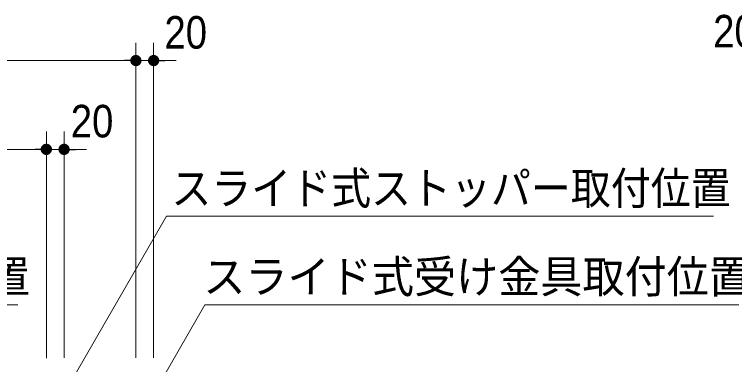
# Model space of a CAD drawing. Units: millimetres, scale not verified. Extents: x -6062 to 6062, y -3045 to 3045.
# Drawn here: x -3880 to -3068, y 408 to 802 of the extents above; entities that cross this region are included whole.
import ezdxf
from ezdxf.enums import TextEntityAlignment as Align

# ---------------------------------------------------------------- set-up
doc = ezdxf.new("R2010")
doc.units = ezdxf.units.MM
doc.header["$LTSCALE"] = 20
doc.header["$PDMODE"] = 32
doc.header["$PDSIZE"] = 10
for name, color, linetype, lineweight in [('0-1_2寸法-2', 7, 'Continuous', 15), ('0-2_0', 7, 'Continuous', 25), ('0-4_2寸法-1', 7, 'Continuous', 15), ('0-5_2寸法-3', 7, 'Continuous', 15)]:
    doc.layers.add(name, color=color, linetype=linetype, lineweight=lineweight)
doc.layers.add('0-3_Defpoints', color=7, linetype='Continuous')
doc.styles.add('ＭＳ Ｐゴシック', font='')
doc.styles.get('ＭＳ Ｐゴシック').set_extended_font_data('MS PGothic')

# ---------------------------------------------------------------- blocks, each defined once
blk = doc.blocks.new('_Dot')
at = {"layer": '0-2_0'}
blk.add_line((-10, 0), (-20, 0), dxfattribs=at)
for points in [[(0, 0), (-10, 0), (-9.92, 1.25)], [(0, 0), (-9.92, -1.25), (-10, 0)], [(0, 0), (-9.92, 1.25), (-9.69, 2.49)], [(0, 0), (-9.69, -2.49), (-9.92, -1.25)], [(0, 0), (-9.69, 2.49), (-9.3, 3.68)], [(0, 0), (-9.3, -3.68), (-9.69, -2.49)], [(0, 0), (-9.3, 3.68), (-8.76, 4.82)], [(0, 0), (-8.76, -4.82), (-9.3, -3.68)], [(0, 0), (-8.76, 4.82), (-8.09, 5.88)], [(0, 0), (-8.09, -5.88), (-8.76, -4.82)], [(0, 0), (-8.09, 5.88), (-7.29, 6.85)], [(0, 0), (-7.29, -6.85), (-8.09, -5.88)], [(0, 0), (-7.29, 6.85), (-6.37, 7.71)], [(0, 0), (-6.37, -7.71), (-7.29, -6.85)], [(0, 0), (-6.37, 7.71), (-5.36, 8.44)], [(0, 0), (-5.36, -8.44), (-6.37, -7.71)], [(0, 0), (-5.36, 8.44), (-4.26, 9.05)], [(0, 0), (-4.26, -9.05), (-5.36, -8.44)], [(0, 0), (-4.26, 9.05), (-3.09, 9.51)], [(0, 0), (-3.09, -9.51), (-4.26, -9.05)], [(0, 0), (-3.09, 9.51), (-1.87, 9.82)], [(0, 0), (-1.87, -9.82), (-3.09, -9.51)], [(0, 0), (-1.87, 9.82), (-0.63, 9.98)], [(0, 0), (-0.63, -9.98), (-1.87, -9.82)], [(0, 0), (-0.63, 9.98), (0.63, 9.98)], [(0, 0), (0.63, -9.98), (-0.63, -9.98)], [(0, 0), (0.63, 9.98), (1.87, 9.82)], [(0, 0), (1.87, 9.82), (3.09, 9.51)], [(0, 0), (3.09, 9.51), (4.26, 9.05)], [(0, 0), (4.26, 9.05), (5.36, 8.44)], [(0, 0), (5.36, 8.44), (6.37, 7.71)], [(0, 0), (6.37, 7.71), (7.29, 6.85)], [(0, 0), (7.29, 6.85), (8.09, 5.88)], [(0, 0), (8.09, 5.88), (8.76, 4.82)], [(0, 0), (8.76, 4.82), (9.3, 3.68)], [(0, 0), (9.3, 3.68), (9.69, 2.49)], [(0, 0), (9.69, 2.49), (9.92, 1.25)], [(0, 0), (9.92, 1.25), (10, 0)], [(0, 0), (1.87, -9.82), (0.63, -9.98)], [(0, 0), (3.09, -9.51), (1.87, -9.82)], [(0, 0), (4.26, -9.05), (3.09, -9.51)], [(0, 0), (5.36, -8.44), (4.26, -9.05)], [(0, 0), (6.37, -7.71), (5.36, -8.44)], [(0, 0), (7.29, -6.85), (6.37, -7.71)], [(0, 0), (8.09, -5.88), (7.29, -6.85)], [(0, 0), (8.76, -4.82), (8.09, -5.88)], [(0, 0), (9.3, -3.68), (8.76, -4.82)], [(0, 0), (9.69, -2.49), (9.3, -3.68)], [(0, 0), (9.92, -1.25), (9.69, -2.49)], [(0, 0), (10, 0), (9.92, -1.25)]]:
    blk.add_solid(points, dxfattribs=at)

msp = doc.modelspace()

# ---------------------------------------------------------------- linework, layer by layer
at = {"layer": '0-1_2寸法-2'}
for p, q in [((-3742.5, 415.25), (-3742.5, 770)), ((-3722.5, 415.25), (-3722.5, 770)), ((-3755.21, 750), (-3767.92, 750)), ((-3722.5, 750), (-3742.5, 750)), ((-3709.79, 750), (-3697.08, 750)), ((-3843.5, 414.88), (-3843.5, 670)), ((-3823.5, 415.08), (-3823.5, 670)), ((-3856.21, 650), (-3868.92, 650)), ((-3823.5, 650), (-3843.5, 650)), ((-3810.79, 650), (-3798.08, 650))]:
    msp.add_line(p, q, dxfattribs=at)
at = {"layer": '0-3_Defpoints'}
for p in [(-3742.5, 750), (-3843.5, 650)]:
    msp.add_point(p, dxfattribs=at)
at = {"layer": '0-4_2寸法-1'}
for p, q in [((-3742.5, 415.25), (-3742.5, 770)), ((-3755.21, 750), (-4686.79, 750)), ((-3843.5, 414.88), (-3843.5, 670)), ((-3856.21, 650), (-4686.79, 650))]:
    msp.add_line(p, q, dxfattribs=at)
at = {"layer": '0-5_2寸法-3'}
for points in [[(-3091.21, 574.75), (-3707.99, 574.75), (-3813.5, 392)], [(-3875.68, 474.75), (-4477.61, 474.75), (-4525.5, 391.8)], [(-3062.68, 474.75), (-3664.61, 474.75), (-3712.5, 391.8)]]:
    msp.add_lwpolyline(points, dxfattribs=at)

# ---------------------------------------------------------------- block references
at = {"layer": '0-1_2寸法-2', "xscale": 0.6356201, "yscale": 0.6356201}
for p in [(-3742.5, 750), (-3843.5, 650)]:
    msp.add_blockref('_Dot', p, dxfattribs=at)
at = {"layer": '0-1_2寸法-2', "xscale": 0.6356201, "yscale": 0.6356201, "rotation": 180}
for p in [(-3722.5, 750), (-3823.5, 650)]:
    msp.add_blockref('_Dot', p, dxfattribs=at)
at = {"layer": '0-4_2寸法-1', "xscale": 0.6356201, "yscale": 0.6356201}
for p in [(-3742.5, 750), (-3843.5, 650)]:
    msp.add_blockref('_Dot', p, dxfattribs=at)

# ---------------------------------------------------------------- texts
at = {"layer": '0-1_2寸法-2', "style": 'ＭＳ Ｐゴシック', "width": 0.9}
for p in [(-3710.31, 752.48), (-3091.63, 753.8), (-3815.93, 652.48)]:
    msp.add_text('20', height=36.66, dxfattribs=at).set_placement(p, align=Align.BOTTOM_LEFT)
at = {"layer": '0-5_2寸法-3', "style": 'ＭＳ Ｐゴシック'}
for s, height, width, p in [('スライド式ストッパー取付位置', 36.69, 0.9, (-3702.55, 576.92)), ('スライド式受け金具取付位置', 36.66, 0.95, (-4479.54, 477.3)), ('スライド式受け金具取付位置', 36.66, 0.95, (-3666.54, 477.3))]:
    msp.add_text(s, height=height, dxfattribs=dict(at, width=width)).set_placement(p, align=Align.BOTTOM_LEFT)

doc.saveas('drawing.dxf')
